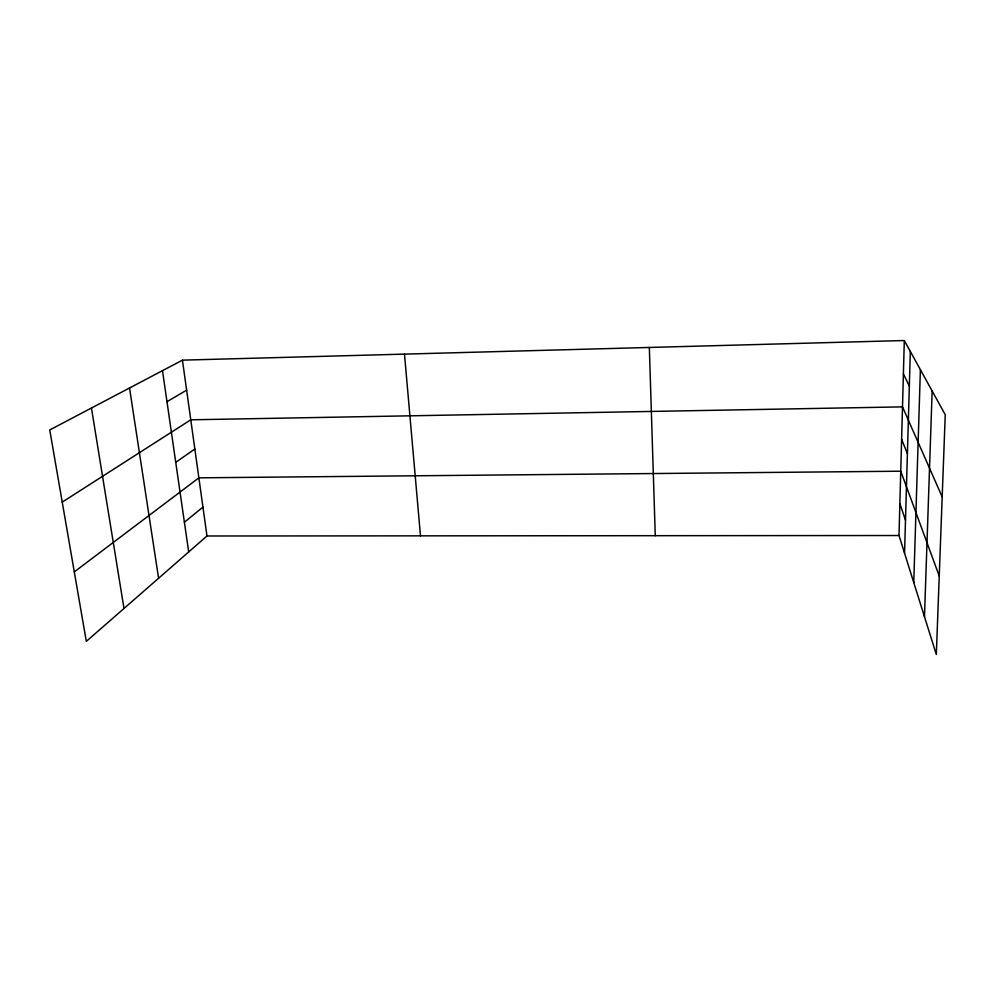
<?xml version="1.0" encoding="UTF-8"?>
<svg xmlns="http://www.w3.org/2000/svg" width="995" height="995" viewBox="0 0 995 995"><rect width="100%" height="100%" fill="white"/><g stroke="black" fill="none" stroke-linecap="round" stroke-linejoin="round"><path stroke-width="1.49" d="M899.007 535.521L904.306 340.526L182.446 360.153L49.75 429.952L86.316 641.389L206.972 535.994L899.007 535.521L936.32 654.474L945.25 414.716L904.306 340.526M904.554 553.195L910.325 351.434M913.758 582.56L920.387 369.655M924.479 616.738L932.153 390.985M184.398 522.226L202.943 507.114M74.302 571.889L198.863 477.836L900.761 471.207L939.243 576.043M175.742 462.339L194.846 449.019M62.237 502.127L190.766 419.803L902.502 406.868L942.19 496.928M166.973 401.657L186.637 390.189M903.398 373.946L909.343 386.072M901.619 439.28L907.403 453.708M899.878 503.607L905.5 520.223M91.453 408.012L123.989 608.48M129.524 387.988L158.591 578.269M162.496 370.65L188.689 551.964M182.446 360.153L206.972 535.994M404.48 354.108L420.487 535.845M649.337 347.454L655.27 535.683"/></g></svg>
